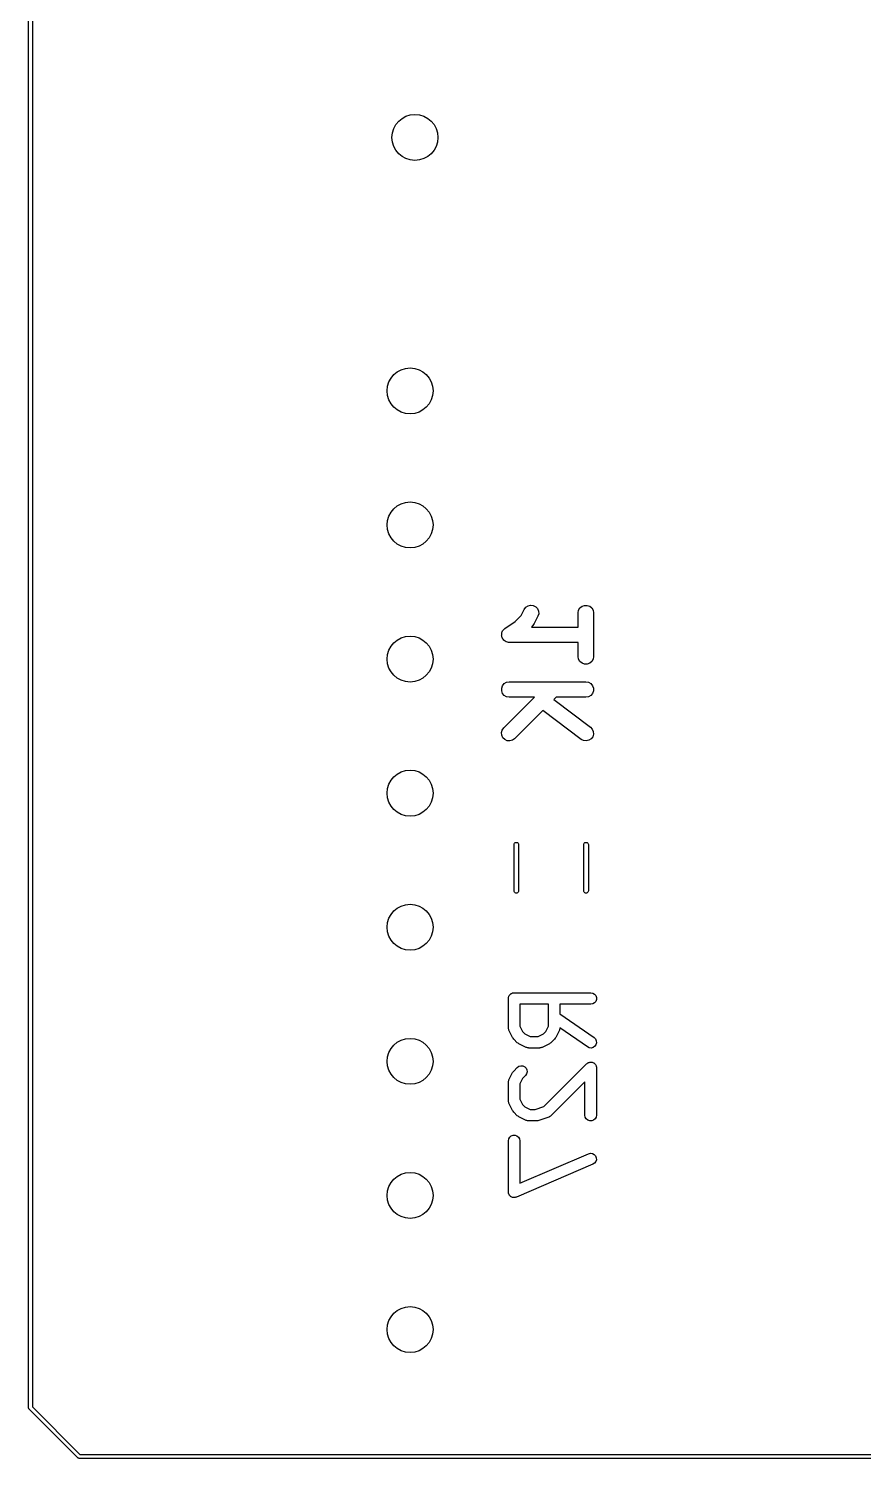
# Model space of a CAD drawing. Extents: x 81 to 161, y -172 to -32.
# Drawn here: x 81.48 to 103.27, y -172.14 to -134.82 of the extents above; entities that cross this region are included whole.
import ezdxf

# ---------------------------------------------------------------- set-up
doc = ezdxf.new("R2010")
doc.units = 0
doc.header["$MEASUREMENT"] = 0
doc.layers.add('BLACK', color=7, linetype='CONTINUOUS')

msp = doc.modelspace()

# ---------------------------------------------------------------- linework, layer by layer
at = {"layer": 'BLACK', "linetype": 'CONTINUOUS'}
for p, q in [((81.484, -170.813), (81.484, -33.2762)), ((81.584, -33.2947), (81.584, -170.794)), ((94.3396, -150.139), (94.4203, -149.977)), ((94.4203, -149.977), (94.4617, -149.921)), ((94.4617, -149.921), (94.5196, -149.883)), ((94.5196, -149.883), (94.5872, -149.867)), ((94.5872, -149.867), (94.6562, -149.875)), ((94.6562, -149.875), (94.7183, -149.906)), ((94.7183, -149.906), (94.7661, -149.956)), ((94.7661, -149.956), (94.7937, -150.02)), ((94.7937, -150.02), (94.7979, -150.089)), ((95.8278, -150.067), (95.8398, -149.998)), ((95.8398, -149.998), (95.8746, -149.938)), ((95.8746, -149.938), (95.9278, -149.893)), ((95.9278, -149.893), (95.993, -149.87)), ((95.993, -149.87), (96.0625, -149.87)), ((96.0625, -149.87), (96.1278, -149.893)), ((96.1278, -149.893), (96.181, -149.938)), ((96.181, -149.938), (96.2157, -149.998)), ((96.2157, -149.998), (96.2278, -150.067)), ((93.9168, -150.472), (94.1861, -150.292)), ((94.1861, -150.292), (94.3396, -150.139)), ((94.6454, -150.398), (94.6058, -150.438)), ((94.6638, -150.372), (94.6454, -150.398)), ((94.6828, -150.346), (94.6638, -150.372)), ((94.7781, -150.156), (94.6828, -150.346)), ((94.7979, -150.089), (94.7781, -150.156)), ((95.8278, -150.438), (95.8278, -150.067)), ((96.2278, -150.067), (96.2278, -151.209)), ((93.8282, -150.651), (93.8308, -150.627)), ((93.8308, -150.662), (93.8282, -150.651)), ((93.8308, -150.603), (93.8346, -150.593)), ((93.8308, -150.627), (93.8308, -150.603)), ((93.8308, -150.673), (93.8308, -150.662)), ((93.839, -150.695), (93.8308, -150.673)), ((93.8346, -150.593), (93.8358, -150.582)), ((93.8358, -150.582), (93.8464, -150.56)), ((93.8446, -150.718), (93.839, -150.695)), ((93.8508, -150.728), (93.8446, -150.718)), ((93.8464, -150.56), (93.8546, -150.538)), ((93.8546, -150.738), (93.8508, -150.728)), ((93.8546, -150.538), (93.8617, -150.53)), ((93.8699, -150.756), (93.8546, -150.738)), ((93.8617, -150.53), (93.8666, -150.52)), ((93.8666, -150.52), (93.8839, -150.503)), ((93.8831, -150.776), (93.8699, -150.756)), ((93.8839, -150.503), (93.8992, -150.485)), ((93.8992, -150.485), (93.9088, -150.479)), ((93.9088, -150.479), (93.9168, -150.472)), ((94.6058, -150.438), (95.8278, -150.438)), ((93.8921, -150.783), (93.8831, -150.776)), ((93.8992, -150.791), (93.8921, -150.783)), ((93.9199, -150.803), (93.8992, -150.791)), ((93.9391, -150.817), (93.9199, -150.803)), ((93.9498, -150.82), (93.9391, -150.817)), ((93.9594, -150.826), (93.9498, -150.82)), ((93.9829, -150.83), (93.9594, -150.826)), ((94.0058, -150.837), (93.9829, -150.83)), ((94.0168, -150.836), (94.0058, -150.837)), ((94.0278, -150.838), (94.0168, -150.836)), ((95.8278, -150.838), (94.0278, -150.838)), ((95.8278, -151.209), (95.8278, -150.838)), ((95.8398, -151.278), (95.8278, -151.209)), ((95.8746, -151.338), (95.8398, -151.278)), ((95.9278, -151.383), (95.8746, -151.338)), ((95.993, -151.406), (95.9278, -151.383)), ((96.0625, -151.406), (95.993, -151.406)), ((96.1278, -151.383), (96.0625, -151.406)), ((96.181, -151.338), (96.1278, -151.383)), ((96.2157, -151.278), (96.181, -151.338)), ((96.2278, -151.209), (96.2157, -151.278)), ((93.8992, -151.913), (93.9594, -151.879)), ((93.9594, -151.879), (94.0278, -151.867)), ((94.0278, -151.867), (96.0278, -151.867)), ((96.0278, -151.867), (96.0962, -151.879)), ((96.0962, -151.879), (96.1563, -151.913)), ((93.8308, -152.032), (93.8546, -151.967)), ((93.8308, -152.101), (93.8308, -152.032)), ((93.8546, -152.167), (93.8308, -152.101)), ((93.8546, -151.967), (93.8992, -151.913)), ((93.8992, -152.22), (93.8546, -152.167)), ((93.8863, -153.068), (94.6878, -152.267)), ((93.9594, -152.255), (93.8992, -152.22)), ((94.0278, -152.267), (93.9594, -152.255)), ((94.6878, -152.267), (94.0278, -152.267)), ((95.2535, -152.267), (95.1894, -152.331)), ((96.0278, -152.267), (95.2535, -152.267)), ((96.0962, -152.255), (96.0278, -152.267)), ((96.1563, -152.22), (96.0962, -152.255)), ((96.1563, -151.913), (96.201, -151.967)), ((96.201, -152.167), (96.1563, -152.22)), ((96.201, -151.967), (96.2247, -152.032)), ((96.2247, -152.101), (96.201, -152.167)), ((96.2247, -152.032), (96.2247, -152.101)), ((94.9037, -152.616), (94.1692, -153.351)), ((95.9078, -153.369), (94.9037, -152.616)), ((95.1894, -152.331), (96.1478, -153.049)), ((93.8285, -153.192), (93.8465, -153.125)), ((93.8346, -153.261), (93.8285, -153.192)), ((93.8639, -153.324), (93.8346, -153.261)), ((93.8465, -153.125), (93.8863, -153.068)), ((93.913, -153.373), (93.8639, -153.324)), ((93.976, -153.403), (93.913, -153.373)), ((94.1692, -153.351), (94.1123, -153.391)), ((95.9697, -153.401), (95.9078, -153.369)), ((96.1645, -153.355), (96.1063, -153.393)), ((96.1478, -153.049), (96.1952, -153.1)), ((96.2062, -153.3), (96.1645, -153.355)), ((96.1952, -153.1), (96.2225, -153.164)), ((96.2263, -153.233), (96.2062, -153.3)), ((96.2225, -153.164), (96.2263, -153.233)), ((94.0452, -153.409), (93.976, -153.403)), ((94.1123, -153.391), (94.0452, -153.409)), ((96.0387, -153.409), (95.9697, -153.401)), ((96.1063, -153.393), (96.0387, -153.409)), ((94.153, -156.111), (94.1557, -156.095)), ((94.153, -157.325), (94.153, -156.111)), ((94.1557, -156.095), (94.1663, -156.077)), ((94.1663, -156.077), (94.1825, -156.063)), ((94.1825, -156.063), (94.2024, -156.056)), ((94.2024, -156.056), (94.2236, -156.056)), ((94.2236, -156.056), (94.2435, -156.063)), ((94.2435, -156.063), (94.2597, -156.077)), ((94.2597, -156.077), (94.2703, -156.095)), ((94.2703, -156.095), (94.273, -156.111)), ((94.273, -156.111), (94.273, -157.325)), ((95.973, -156.111), (95.9757, -156.095)), ((95.973, -157.325), (95.973, -156.111)), ((95.9757, -156.095), (95.9863, -156.077)), ((95.9863, -156.077), (96.0025, -156.063)), ((96.0025, -156.063), (96.0224, -156.056)), ((96.0224, -156.056), (96.0436, -156.056)), ((96.0436, -156.056), (96.0635, -156.063)), ((96.0635, -156.063), (96.0797, -156.077)), ((96.0797, -156.077), (96.0903, -156.095)), ((96.0903, -156.095), (96.093, -156.111)), ((96.093, -156.111), (96.093, -157.325)), ((94.1557, -157.341), (94.153, -157.325)), ((94.1663, -157.359), (94.1557, -157.341)), ((94.1825, -157.373), (94.1663, -157.359)), ((94.2024, -157.38), (94.1825, -157.373)), ((94.2236, -157.38), (94.2024, -157.38)), ((94.2435, -157.373), (94.2236, -157.38)), ((94.2597, -157.359), (94.2435, -157.373)), ((94.2703, -157.341), (94.2597, -157.359)), ((94.273, -157.325), (94.2703, -157.341)), ((95.9757, -157.341), (95.973, -157.325)), ((95.9863, -157.359), (95.9757, -157.341)), ((96.0025, -157.373), (95.9863, -157.359)), ((96.0224, -157.38), (96.0025, -157.373)), ((96.0436, -157.38), (96.0224, -157.38)), ((96.0635, -157.373), (96.0436, -157.38)), ((96.0797, -157.359), (96.0635, -157.373)), ((96.0903, -157.341), (96.0797, -157.359)), ((96.093, -157.325), (96.0903, -157.341)), ((94.007, -160.105), (94.0115, -160.093)), ((94.0115, -160.093), (94.0138, -160.08)), ((94.0138, -160.08), (94.0204, -160.069)), ((94.0204, -160.069), (94.0249, -160.056)), ((94.0249, -160.056), (94.0333, -160.046)), ((94.0333, -160.046), (94.0399, -160.035)), ((94.0399, -160.035), (94.0499, -160.027)), ((94.0499, -160.027), (94.0583, -160.017)), ((94.0583, -160.017), (94.0697, -160.01)), ((94.0697, -160.01), (94.0798, -160.002)), ((94.0798, -160.002), (94.0921, -159.997)), ((94.0921, -159.997), (94.1035, -159.99)), ((94.1035, -159.99), (94.1164, -159.988)), ((94.1164, -159.988), (94.1287, -159.984)), ((94.1287, -159.984), (94.1418, -159.984)), ((94.1418, -159.984), (94.1548, -159.981)), ((94.1548, -159.981), (96.1548, -159.981)), ((96.1548, -159.981), (96.2061, -159.99)), ((96.2061, -159.99), (96.2512, -160.017)), ((96.2512, -160.017), (96.2847, -160.056)), ((96.2847, -160.056), (96.3025, -160.105)), ((94.0048, -160.131), (94.007, -160.119)), ((94.0048, -160.893), (94.0048, -160.131)), ((94.007, -160.119), (94.007, -160.105)), ((94.3048, -160.281), (94.3048, -160.858)), ((95.0524, -160.281), (94.3048, -160.281)), ((95.0524, -160.858), (95.0524, -160.281)), ((96.1548, -160.281), (95.3524, -160.281)), ((95.3524, -160.281), (95.3524, -160.53)), ((96.2061, -160.272), (96.1548, -160.281)), ((96.2512, -160.246), (96.2061, -160.272)), ((96.2847, -160.206), (96.2512, -160.246)), ((96.3025, -160.157), (96.2847, -160.206)), ((96.3025, -160.105), (96.3025, -160.157)), ((95.3524, -160.53), (96.2408, -161.151)), ((94.0063, -160.902), (94.0048, -160.893)), ((94.0057, -160.91), (94.0063, -160.902)), ((94.0108, -160.927), (94.0057, -160.91)), ((94.0138, -160.945), (94.0108, -160.927)), ((94.0181, -160.952), (94.0138, -160.945)), ((94.0206, -160.96), (94.0181, -160.952)), ((94.1158, -161.151), (94.0206, -160.96)), ((94.1302, -161.17), (94.1158, -161.151)), ((94.1439, -161.19), (94.1302, -161.17)), ((94.2392, -161.285), (94.1439, -161.19)), ((94.3048, -160.858), (94.3733, -160.995)), ((94.3733, -160.995), (94.4341, -161.056)), ((94.4341, -161.056), (94.5711, -161.124)), ((94.5711, -161.124), (94.786, -161.124)), ((94.786, -161.124), (94.923, -161.056)), ((94.923, -161.056), (94.9839, -160.995)), ((94.9839, -160.995), (95.0524, -160.858)), ((95.2132, -161.19), (95.118, -161.285)), ((95.227, -161.17), (95.2132, -161.19)), ((95.2413, -161.151), (95.227, -161.17)), ((95.3365, -160.96), (95.2413, -161.151)), ((95.339, -160.952), (95.3365, -160.96)), ((95.3433, -160.945), (95.339, -160.952)), ((95.3464, -160.927), (95.3433, -160.945)), ((95.3514, -160.91), (95.3464, -160.927)), ((95.352, -160.895), (95.3509, -160.902)), ((95.3509, -160.902), (95.3514, -160.91)), ((96.0687, -161.397), (95.352, -160.895)), ((96.2408, -161.151), (96.2776, -161.188)), ((96.2776, -161.188), (96.2996, -161.235)), ((94.2589, -161.299), (94.2392, -161.285)), ((94.2782, -161.313), (94.2589, -161.299)), ((94.4686, -161.408), (94.2782, -161.313)), ((94.4769, -161.411), (94.4686, -161.408)), ((94.4844, -161.415), (94.4769, -161.411)), ((94.5017, -161.418), (94.4844, -161.415)), ((94.5186, -161.423), (94.5017, -161.418)), ((94.5272, -161.423), (94.5186, -161.423)), ((94.5357, -161.424), (94.5272, -161.423)), ((94.8214, -161.424), (94.5357, -161.424)), ((94.8299, -161.423), (94.8214, -161.424)), ((94.8386, -161.423), (94.8299, -161.423)), ((94.8554, -161.418), (94.8386, -161.423)), ((94.8727, -161.415), (94.8554, -161.418)), ((94.8802, -161.411), (94.8727, -161.415)), ((94.8885, -161.408), (94.8802, -161.411)), ((95.079, -161.313), (94.8885, -161.408)), ((95.0983, -161.299), (95.079, -161.313)), ((95.118, -161.285), (95.0983, -161.299)), ((96.116, -161.419), (96.0687, -161.397)), ((96.1679, -161.424), (96.116, -161.419)), ((96.2182, -161.41), (96.1679, -161.424)), ((96.2608, -161.38), (96.2182, -161.41)), ((96.2907, -161.338), (96.2608, -161.38)), ((96.3042, -161.287), (96.2907, -161.338)), ((96.2996, -161.235), (96.3042, -161.287)), ((94.1439, -162.025), (94.2392, -161.93)), ((94.2392, -161.93), (94.2818, -161.9)), ((94.2818, -161.9), (94.3322, -161.887)), ((94.3322, -161.887), (94.3841, -161.891)), ((94.3841, -161.891), (94.4313, -161.913)), ((94.4313, -161.913), (94.4681, -161.95)), ((94.4681, -161.95), (94.4901, -161.997)), ((94.9309, -162.953), (96.0487, -161.835)), ((96.0487, -161.835), (96.0647, -161.824)), ((96.0647, -161.824), (96.0798, -161.811)), ((96.0798, -161.811), (96.086, -161.809)), ((96.086, -161.809), (96.0914, -161.805)), ((96.0914, -161.805), (96.1103, -161.8)), ((96.1103, -161.8), (96.1287, -161.793)), ((96.1287, -161.793), (96.1353, -161.793)), ((96.1353, -161.793), (96.1417, -161.792)), ((96.1417, -161.792), (96.1612, -161.793)), ((96.1612, -161.793), (96.1808, -161.793)), ((96.1808, -161.793), (96.187, -161.795)), ((96.187, -161.795), (96.1936, -161.796)), ((96.1936, -161.796), (96.2113, -161.804)), ((96.2113, -161.804), (96.2298, -161.811)), ((96.2298, -161.811), (96.2348, -161.815)), ((96.2348, -161.815), (96.2408, -161.818)), ((96.2408, -161.818), (96.2547, -161.832)), ((96.2547, -161.832), (96.2697, -161.845)), ((96.2697, -161.845), (96.273, -161.85)), ((96.273, -161.85), (96.2776, -161.855)), ((96.2776, -161.855), (96.2859, -161.873)), ((96.2859, -161.873), (96.2957, -161.89)), ((96.2957, -161.89), (96.2969, -161.896)), ((96.2969, -161.896), (96.2996, -161.902)), ((96.2996, -161.902), (96.3014, -161.922)), ((96.3014, -161.922), (96.3048, -161.941)), ((96.3048, -161.941), (96.3048, -163.179)), ((94.0048, -162.322), (94.0063, -162.313)), ((94.0048, -162.798), (94.0048, -162.322)), ((94.0057, -162.305), (94.0108, -162.288)), ((94.0063, -162.313), (94.0057, -162.305)), ((94.0108, -162.288), (94.0138, -162.271)), ((94.0138, -162.271), (94.0181, -162.263)), ((94.0181, -162.263), (94.0206, -162.255)), ((94.0206, -162.255), (94.1158, -162.064)), ((94.1158, -162.064), (94.1302, -162.045)), ((94.1302, -162.045), (94.1439, -162.025)), ((94.3733, -162.22), (94.3048, -162.357)), ((94.4513, -162.142), (94.3733, -162.22)), ((94.4812, -162.1), (94.4513, -162.142)), ((94.4947, -162.049), (94.4812, -162.1)), ((94.4901, -161.997), (94.4947, -162.049)), ((96.0048, -162.303), (95.118, -163.19)), ((96.0048, -163.179), (96.0048, -162.303)), ((94.3048, -162.357), (94.3048, -162.763)), ((94.0063, -162.807), (94.0048, -162.798)), ((94.0057, -162.815), (94.0063, -162.807)), ((94.0108, -162.832), (94.0057, -162.815)), ((94.0138, -162.849), (94.0108, -162.832)), ((94.0181, -162.857), (94.0138, -162.849)), ((94.0206, -162.865), (94.0181, -162.857)), ((94.1158, -163.056), (94.0206, -162.865)), ((94.1302, -163.075), (94.1158, -163.056)), ((94.1439, -163.095), (94.1302, -163.075)), ((94.3048, -162.763), (94.3733, -162.9)), ((94.3733, -162.9), (94.4341, -162.961)), ((94.4341, -162.961), (94.5711, -163.029)), ((94.5711, -163.029), (94.7018, -163.029)), ((94.7018, -163.029), (94.9309, -162.953)), ((94.2392, -163.19), (94.1439, -163.095)), ((94.2589, -163.204), (94.2392, -163.19)), ((94.2782, -163.218), (94.2589, -163.204)), ((94.4686, -163.313), (94.2782, -163.218)), ((94.4769, -163.316), (94.4686, -163.313)), ((94.4844, -163.32), (94.4769, -163.316)), ((94.5017, -163.323), (94.4844, -163.32)), ((94.5186, -163.328), (94.5017, -163.323)), ((94.5272, -163.328), (94.5186, -163.328)), ((94.5357, -163.329), (94.5272, -163.328)), ((94.7262, -163.329), (94.5357, -163.329)), ((94.7499, -163.325), (94.7262, -163.329)), ((94.7736, -163.321), (94.7499, -163.325)), ((95.0593, -163.226), (94.7736, -163.321)), ((95.0669, -163.222), (95.0593, -163.226)), ((95.0753, -163.22), (95.0669, -163.222)), ((95.0897, -163.21), (95.0753, -163.22)), ((95.1051, -163.201), (95.0897, -163.21)), ((95.1109, -163.195), (95.1051, -163.201)), ((95.118, -163.19), (95.1109, -163.195)), ((96.0138, -163.23), (96.0048, -163.179)), ((96.0399, -163.275), (96.0138, -163.23)), ((96.0798, -163.309), (96.0399, -163.275)), ((96.1287, -163.327), (96.0798, -163.309)), ((96.1808, -163.327), (96.1287, -163.327)), ((96.2298, -163.309), (96.1808, -163.327)), ((96.2697, -163.275), (96.2298, -163.309)), ((96.2957, -163.23), (96.2697, -163.275)), ((96.3048, -163.179), (96.2957, -163.23)), ((94.0048, -163.846), (94.0138, -163.794)), ((94.0138, -163.794), (94.0399, -163.749)), ((94.0399, -163.749), (94.0798, -163.716)), ((94.0798, -163.716), (94.1287, -163.698)), ((94.1287, -163.698), (94.1808, -163.698)), ((94.1808, -163.698), (94.2298, -163.716)), ((94.2298, -163.716), (94.2697, -163.749)), ((94.2697, -163.749), (94.2957, -163.794)), ((94.2957, -163.794), (94.3048, -163.846)), ((94.0048, -165.179), (94.0048, -163.846)), ((94.3048, -163.846), (94.3048, -164.952)), ((94.3048, -164.952), (96.0957, -164.184)), ((96.0957, -164.184), (96.1464, -164.172)), ((96.1464, -164.172), (96.1981, -164.178)), ((96.1981, -164.178), (96.2446, -164.202)), ((96.2446, -164.202), (96.2803, -164.24)), ((96.2138, -164.46), (94.2138, -165.317)), ((96.2574, -164.431), (96.2138, -164.46)), ((96.2886, -164.39), (96.2574, -164.431)), ((96.2803, -164.24), (96.3008, -164.288)), ((96.3037, -164.34), (96.2886, -164.39)), ((96.3008, -164.288), (96.3037, -164.34)), ((94.0078, -165.196), (94.0048, -165.179)), ((94.0087, -165.213), (94.0078, -165.196)), ((94.0123, -165.222), (94.0087, -165.213)), ((94.0138, -165.23), (94.0123, -165.222)), ((94.0224, -165.245), (94.0138, -165.23)), ((94.0292, -165.261), (94.0224, -165.245)), ((94.0354, -165.268), (94.0292, -165.261)), ((94.0399, -165.275), (94.0354, -165.268)), ((94.0531, -165.287), (94.0399, -165.275)), ((94.0649, -165.299), (94.0531, -165.287)), ((94.0729, -165.303), (94.0649, -165.299)), ((94.0798, -165.309), (94.0729, -165.303)), ((94.096, -165.315), (94.0798, -165.309)), ((94.1114, -165.323), (94.096, -165.315)), ((94.1203, -165.324), (94.1114, -165.323)), ((94.1287, -165.327), (94.1203, -165.324)), ((94.146, -165.327), (94.1287, -165.327)), ((94.1631, -165.329), (94.146, -165.327)), ((94.1719, -165.327), (94.1631, -165.329)), ((94.1808, -165.327), (94.1719, -165.327)), ((94.197, -165.321), (94.1808, -165.327)), ((94.2138, -165.317), (94.197, -165.321)), ((81.4834, -170.819), (81.484, -170.813)), ((81.4851, -170.826), (81.4834, -170.819)), ((81.4863, -170.832), (81.4851, -170.826)), ((81.4874, -170.834), (81.4863, -170.832)), ((81.488, -170.836), (81.4874, -170.834)), ((81.4918, -170.842), (81.488, -170.836)), ((81.4951, -170.848), (81.4918, -170.842)), ((81.5002, -170.852), (81.4951, -170.848)), ((82.7671, -172.119), (81.5002, -170.852)), ((81.584, -170.794), (82.8247, -172.035)), ((82.8247, -172.035), (160.063, -172.035)), ((82.7714, -172.124), (82.7671, -172.119)), ((82.7771, -172.127), (82.7714, -172.124)), ((82.7825, -172.131), (82.7771, -172.127)), ((82.7847, -172.132), (82.7825, -172.131)), ((82.7866, -172.133), (82.7847, -172.132)), ((82.7932, -172.134), (82.7866, -172.133)), ((82.7996, -172.136), (82.7932, -172.134)), ((82.8062, -172.135), (82.7996, -172.136)), ((160.081, -172.135), (82.8062, -172.135))]:
    msp.add_line(p, q, dxfattribs=at)
at = {"layer": 'BLACK'}
for centre in [(91.567, -137.657), (91.567, -137.657), (91.44, -144.272), (91.44, -144.272), (91.44, -147.772), (91.44, -147.772), (91.44, -151.272), (91.44, -151.272), (91.44, -154.772), (91.44, -154.772), (91.44, -158.272), (91.44, -158.272), (91.44, -161.772), (91.44, -161.772), (91.44, -165.272), (91.44, -165.272), (91.44, -168.772), (91.44, -168.772)]:
    msp.add_circle(centre, 0.6, dxfattribs=at)

doc.saveas('drawing.dxf')
